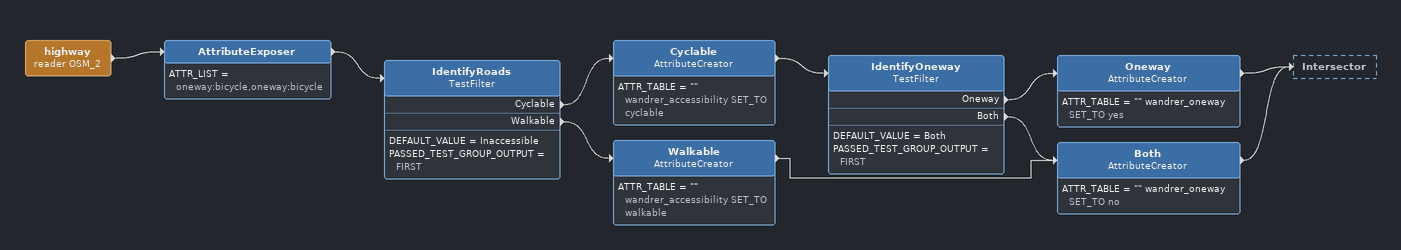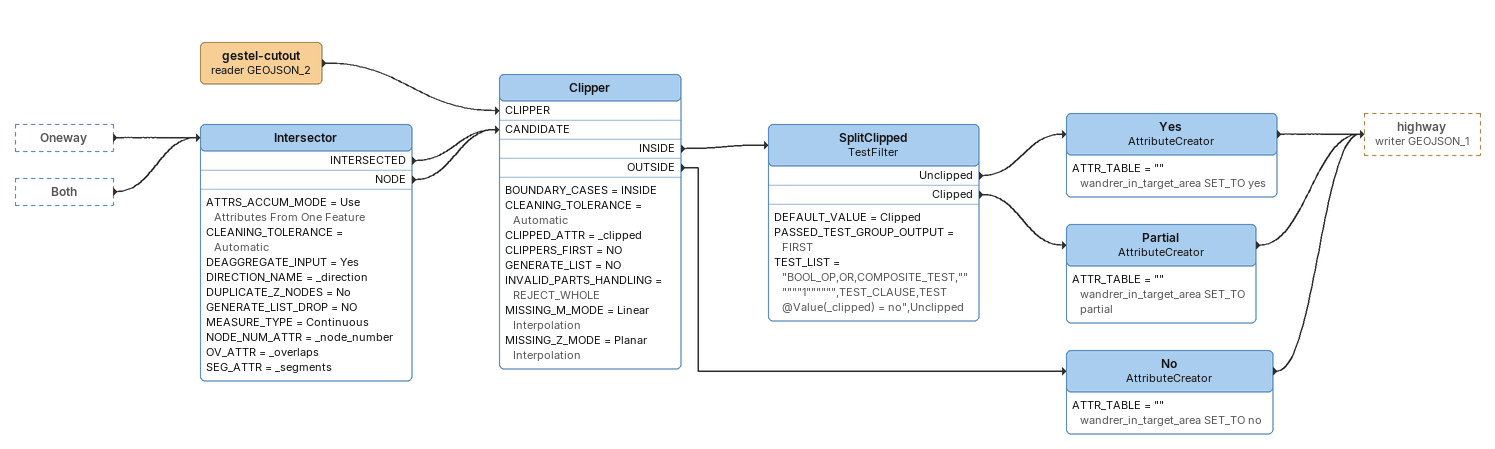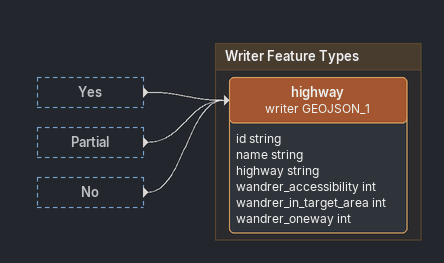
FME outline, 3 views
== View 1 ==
highway (reader OSM_2)
    -> AttributeExposer
AttributeExposer
    ATTR_LIST = oneway:bicycle,oneway:bicycle
    -> IdentifyRoads
IdentifyRoads: TestFilter
    DEFAULT_VALUE = Inaccessible
    PASSED_TEST_GROUP_OUTPUT = FIRST
    Cyclable -> Cyclable
    Walkable -> Walkable
Cyclable: AttributeCreator
    ATTR_TABLE = "" wandrer_accessibility SET_TO cyclable
    -> IdentifyOneway
IdentifyOneway: TestFilter
    DEFAULT_VALUE = Both
    PASSED_TEST_GROUP_OUTPUT = FIRST
    Oneway -> Oneway
    Both -> Both
Oneway: AttributeCreator
    ATTR_TABLE = "" wandrer_oneway SET_TO yes
    -> Intersector
Walkable: AttributeCreator
    ATTR_TABLE = "" wandrer_accessibility SET_TO walkable
    -> Both
Both: AttributeCreator
    ATTR_TABLE = "" wandrer_oneway SET_TO no
    -> Intersector

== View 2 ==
Oneway [outside]
    -> Intersector
Both [outside]
    -> Intersector
Intersector
    ATTRS_ACCUM_MODE = Use Attributes From One Feature
    CLEANING_TOLERANCE = Automatic
    DEAGGREGATE_INPUT = Yes
    DIRECTION_NAME = _direction
    DUPLICATE_Z_NODES = No
    GENERATE_LIST_DROP = NO
    MEASURE_TYPE = Continuous
    NODE_NUM_ATTR = _node_number
    OV_ATTR = _overlaps
    SEG_ATTR = _segments
    INTERSECTED -> Clipper [CANDIDATE]
    NODE -> Clipper [CANDIDATE]
gestel-cutout (reader GEOJSON_2)
    -> Clipper [CLIPPER]
Clipper
    BOUNDARY_CASES = INSIDE
    CLEANING_TOLERANCE = Automatic
    CLIPPED_ATTR = _clipped
    CLIPPERS_FIRST = NO
    GENERATE_LIST = NO
    INVALID_PARTS_HANDLING = REJECT_WHOLE
    MISSING_M_MODE = Linear Interpolation
    MISSING_Z_MODE = Planar Interpolation
    INSIDE -> SplitClipped
    OUTSIDE -> No
SplitClipped: TestFilter
    DEFAULT_VALUE = Clipped
    PASSED_TEST_GROUP_OUTPUT = FIRST
    TEST_LIST = "BOOL_OP,OR,COMPOSITE_TEST,""""""1"""""",TEST_CLAUSE,TEST @Value(_clipped) = no",Unclipped
    Unclipped -> Yes
    Clipped -> Partial
Yes: AttributeCreator
    ATTR_TABLE = "" wandrer_in_target_area SET_TO yes
    -> highway (writer GEOJSON_1)
Partial: AttributeCreator
    ATTR_TABLE = "" wandrer_in_target_area SET_TO partial
    -> highway (writer GEOJSON_1)
No: AttributeCreator
    ATTR_TABLE = "" wandrer_in_target_area SET_TO no
    -> highway (writer GEOJSON_1)

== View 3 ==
Yes [outside]
    -> highway (writer GEOJSON_1)
Partial [outside]
    -> highway (writer GEOJSON_1)
No [outside]
    -> highway (writer GEOJSON_1)

Bookmark: Writer Feature Types
highway (writer GEOJSON_1)
    attributes: id string, name string, highway string, wandrer_accessibility int, wandrer_in_target_area int, wandrer_oneway int
